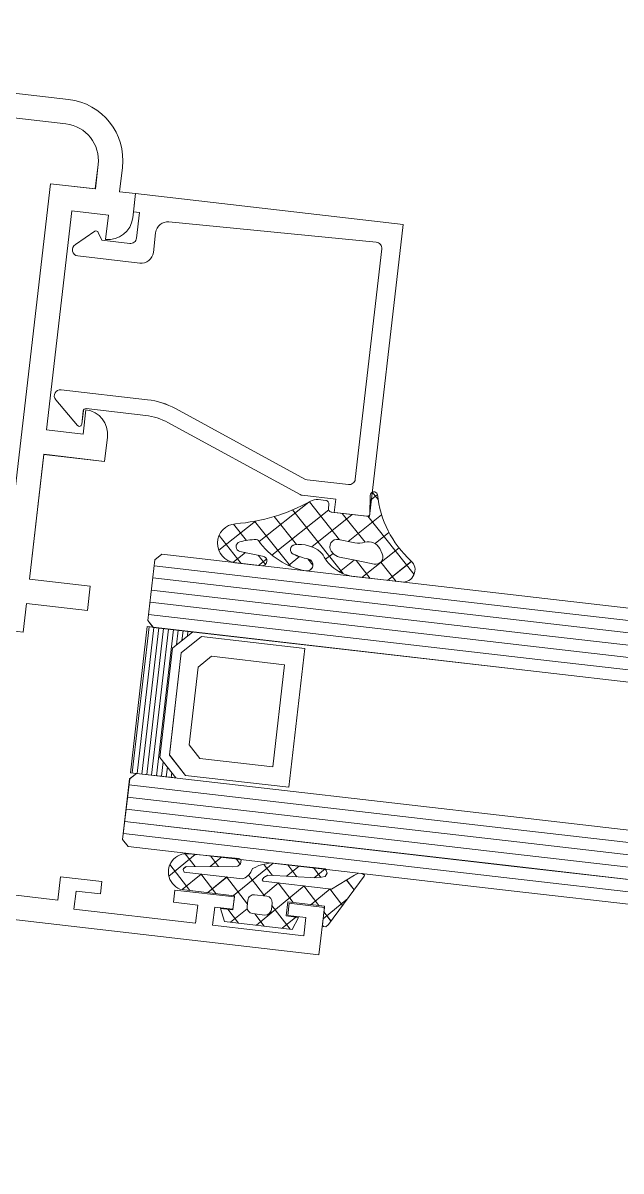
# Model space of a CAD drawing. Header units: millimetres. Extents: x 26282 to 30760, y 1404 to 4574.
# Drawn here: x 29509.89 to 29514.77, y 3469.38 to 3478.75 of the extents above; entities that cross this region are included whole.
import ezdxf

# ---------------------------------------------------------------- set-up
doc = ezdxf.new("R2010")
doc.units = ezdxf.units.MM
doc.header["$LTSCALE"] = 0.25
doc.layers.add('AB-DUV', color=4, linetype='Continuous', lineweight=50)
doc.layers.add('DOĞRAMA', color=30, linetype='Continuous', lineweight=20)

# ---------------------------------------------------------------- blocks, each defined once
blk = doc.blocks.new('CHD60E28', base_point=(0, -82.8))
at = {"color": 1, "linetype": 'Continuous'}
blk.add_line((58, -22), (60, -22), dxfattribs=at)
at = {"color": 40, "linetype": 'Continuous'}
for points in [[(0, -49.7), (0, -24.85), (0, 0), (3.9, 0), (3.9, -2.9), (2.9, -2.9), (2.9, -1.4), (1.4, -1.4), (1.4, -8.9), (2.9, -8.9), (2.9, -7.4), (3.9, -7.4), (3.9, -12.3), (2.9, -12.3), (2.9, -10.3), (1.4, -10.3), (1.4, -20.3), (2.9, -20.3), (2.9, -18.3), (3.9, -18.3), (3.9, -21.7), (2, -21.7), (2, -27), (4.305342, -27), (5, -26.28066), (5.694659, -27), (8.4, -27), (8.4, -28.4), (9.809008, -28.4, 0.176327), (9.969705, -28.341511), (10.9, -27.5609), (11.6, -27.5609, -0.43976), (11.898858, -27.887046), (11.688329, -30.293409, -0.176327), (11.616057, -30.448396), (11.276777, -30.787677, -0.577351), (10.858518, -30.675605), (10.827653, -30.560412, 0.267949), (10.650876, -30.383636), (8.7, -29.8609), (8.5, -29.8609, 0.842899), (8.4, -30.443742), (8.4, -34.5109, 0.414213), (8.65, -34.7609), (8.971194, -34.7609, 0.137838), (9.101447, -34.724288), (10.619748, -33.797512, -0.585341), (11, -34.0109), (11, -35.347384, -0.261351), (10.521011, -36.200935), (8.4, -37.495605), (8.4, -39.304394), (10.52101, -40.599064, -0.261351), (11.000001, -41.452615), (11, -42.789099, -0.585341), (10.619748, -43.002487), (9.101446, -42.075712, 0.137838), (8.971194, -42.0391), (8.65, -42.039099, 0.414213), (8.399999, -42.2891), (8.4, -46.356257, 0.842899), (8.5, -46.939099), (8.7, -46.939099), (10.650876, -46.416364, 0.267949), (10.827654, -46.239588), (10.858519, -46.124395, -0.577351), (11.276776, -46.012322), (11.616057, -46.351603, -0.176327), (11.688329, -46.50659), (11.898859, -48.912953, -0.43976), (11.6, -49.2391), (10.9, -49.239099), (9.969705, -48.458489, 0.176327), (9.809008, -48.4), (8.4, -48.4), (8.4, -49.7), (7.9, -49.7), (7.9, -53.705341), (8.61934, -54.4), (7.9, -55.094658), (7.9, -59.1, -0.414213), (7.3, -59.699999), (6.5, -59.7, -0.414213), (5.9, -59.099999), (5.9, -49.7), (0, -49.7)], [(67, -28.30168), (67, -55.55084), (67, -82.8), (63.5, -82.8), (63.5, -81.073884), (64.5, -80.7), (64.5, -81.4), (66, -81.4), (66, -77.2), (64.5, -77.2), (64.5, -77.9), (63.5, -77.526115), (63.5, -75.8), (65, -75.8), (65, -60.8), (62, -60.8), (62, -65.3), (57.5, -65.3), (57.5, -63.8), (60, -63.8), (60, -60.8), (40, -60.8), (40, -63.8), (42.5, -63.8), (42.5, -65.3), (31.308076, -65.3), (28.71, -60.8), (25.4, -60.8, -0.414213), (23.4, -58.799999), (23.4, -48.4), (21.990993, -48.4, 0.176327), (21.830296, -48.458489), (20.9, -49.239099), (20.2, -49.239099, -0.43976), (19.901142, -48.912953), (20.111671, -46.506591, -0.176327), (20.183943, -46.351603), (20.523224, -46.012323, -0.577351), (20.941481, -46.124395), (20.972347, -46.239587, 0.267949), (21.149124, -46.416364), (23.1, -46.939099), (23.3, -46.939099, 0.842899), (23.4, -46.356257), (23.4, -42.289099, 0.414213), (23.149999, -42.0391), (22.828807, -42.039099, 0.137838), (22.698554, -42.075711), (21.180253, -43.002487, -0.585341), (20.799999, -42.7891), (20.8, -41.452615, -0.261351), (21.278991, -40.599064), (23.4, -39.304394), (23.4, -37.495605), (21.278991, -36.200935, -0.261351), (20.800001, -35.347385), (20.8, -34.0109, -0.585341), (21.180252, -33.797512), (22.698554, -34.724288, 0.137838), (22.828807, -34.760901), (23.15, -34.7609, 0.414213), (23.4, -34.5109), (23.4, -30.443743, 0.842899), (23.3, -29.860899), (23.1, -29.8609), (21.149124, -30.383636, 0.267949), (20.972348, -30.560413), (20.941482, -30.675605, -0.577351), (20.523223, -30.787677), (20.183943, -30.448396, -0.176327), (20.111672, -30.293408), (19.901142, -27.887047, -0.43976), (20.199999, -27.5609), (20.9, -27.5609), (21.830296, -28.341511, 0.176327), (21.990993, -28.4), (23.4, -28.4), (23.4, -27), (25.74, -27), (25.74, -22), (27.74, -22), (27.74, -27), (38, -27), (38, -22), (40, -22, -0.414213), (42, -23.999999), (40, -24), (40, -27), (58, -27), (58, -24), (56, -24, -0.414213), (58, -21.999999), (60, -22), (60, -23.30168), (62, -23.30168, -0.414213), (67, -28.30168)], [(65, -43.55084), (65, -28.301681, 0.414213), (62, -25.301681), (60, -25.30168), (60, -29), (25.4, -29), (25.4, -58.8), (29.864701, -58.8), (32.462777, -63.3), (38, -63.3), (38, -58.8), (65, -58.8), (65, -43.55084)]]:
    blk.add_lwpolyline(points, format="xyb", close=True, dxfattribs=at)
blk.add_lwpolyline([(3.2, -29.55), (3.2, -30.1), (2, -30.1), (2, -46.4), (3.2, -46.4), (3.2, -47.7), (4.8, -47.7), (4.8, -46.4), (6.4, -46.4), (6.4, -30.1), (4.8, -30.1), (4.8, -29), (3.2, -29), (3.2, -29.55)], close=True, dxfattribs=at)
at = {"color": 4, "linetype": 'Continuous'}
for points in [[(10.113, -33.587833), (8.4, -34.587833), (8.4, -29.987833), (10.1, -30.987833), (15.9, -30.987833), (21.7, -30.987833), (23.4, -29.987833), (23.4, -34.587833), (21.687, -33.587833), (15.9, -33.587833), (10.113, -33.587833)], [(10.113, -43.212166), (8.4, -42.212166), (8.4, -46.812166), (10.1, -45.812166), (15.9, -45.812166), (21.7, -45.812166), (23.4, -46.812166), (23.4, -42.212166), (21.687, -43.212166), (15.9, -43.212166), (10.113, -43.212166)]]:
    blk.add_lwpolyline(points, close=True, dxfattribs=at)
blk = doc.blocks.new('CHD10-3111', base_point=(3855.389827, -8975.811796))
at = {"color": 40, "linetype": 'Continuous'}
blk.add_lwpolyline([(3855.389827, -8949.111796), (3879.389827, -8949.111796), (3879.389827, -8971.111796), (3877.889827, -8971.111796), (3877.889827, -8970.611796), (3875.789827, -8970.611796, 0.414276), (3875.289827, -8971.111902), (3875.289827, -8973.411796), (3875.891113, -8973.764938, -0.44986), (3875.948899, -8974.058621), (3874.687602, -8975.51474, -0.717959), (3873.789827, -8975.211796), (3873.789827, -8970.111796, -0.414242), (3874.789923, -8969.111796), (3876.40713, -8969.111796, 0.409111), (3877.406977, -8968.129248), (3877.703866, -8951.120522, 0.419335), (3877.203942, -8950.611796), (3858.289827, -8950.611796, 0.414214), (3857.789827, -8951.111796), (3857.789827, -8954.510299, 0.096347), (3857.826278, -8954.697709), (3862.331086, -8965.847499, -0.096289), (3862.789827, -8968.20752), (3862.789827, -8975.311796, -0.679855), (3861.925103, -8975.653814), (3860.044019, -8973.648631, -0.65679), (3860.189935, -8973.311796), (3861.289827, -8973.311796, 0.414214), (3861.489827, -8973.111796), (3861.489827, -8968.20752, 0.096295), (3861.125704, -8966.334383), (3856.526235, -8954.950297, -0.096289), (3856.489827, -8954.762994), (3856.489827, -8952.011796), (3855.389827, -8952.011796), (3855.389827, -8949.111796)], format="xyb", close=True, dxfattribs=at)
blk = doc.blocks.new('CHDMN-201', base_point=(29.944199, -19.992072))
at = {"color": 1, "linetype": 'Continuous'}
for p, q in [((25.670623, -15.827906), (29.959082, -20.116364)), ((24.944196, -17.917709), (26.712382, -16.149524)), ((24.944196, -17.222799), (26.363237, -18.64184)), ((24.944198, -20.039028), (27.683935, -17.299291)), ((27.817864, -19.286682), (28.843558, -18.260988)), ((24.944197, -19.344121), (26.23548, -20.635403)), ((27.730494, -21.495372), (30.203718, -19.022148)), ((31.257696, -20.089491), (31.80016, -19.547027)), ((31.416762, -19.452725), (31.950423, -19.986385)), ((27.826231, -20.104834), (29.944199, -22.222802)), ((25.189997, -21.91455), (25.940862, -21.163684)), ((25.940862, -21.163684), (26.275067, -20.829479)), ((26.23548, -20.635403), (26.260255, -20.660179)), ((26.954462, -24.392725), (29.944199, -21.402988)), ((25.079548, -21.600792), (25.475995, -21.997239)), ((25.475995, -21.997239), (29.768513, -26.289757)), ((27.79138, -22.191304), (30.58826, -24.988183)), ((25.916779, -27.551729), (30.108752, -23.359755)), ((26.075074, -23.150793), (26.624114, -22.601753)), ((25.477814, -24.120378), (25.941592, -24.584156)), ((26.882093, -28.707735), (30.556963, -25.032865)), ((25.178841, -25.942725), (28.496854, -29.260739)), ((25.232281, -26.114906), (26.046166, -25.301021)), ((26.991686, -25.63425), (29.066899, -27.709463)), ((24.944199, -28.524309), (25.530435, -27.938072)), ((25.094432, -27.979636), (25.776541, -28.661746)), ((24.944199, -29.950724), (27.004506, -32.011031)), ((24.952122, -30.637706), (25.869183, -29.720645)), ((25.810575, -31.900573), (28.517647, -29.193501)), ((26.861353, -29.746558), (28.07121, -30.956415))]:
    blk.add_line(p, q, dxfattribs=at)
for points in [[(26.390301, -23.393758, -0.11997), (25.342637, -22.236365, -0.11997), (24.944199, -20.726926), (24.944195, -16.789779, -0.730107), (26.758647, -16.209518, 0.185935), (31.810746, -19.549362, -0.858634), (31.670288, -20.125588), (30.144199, -19.992072, 0.414214), (29.944199, -20.192072), (29.944199, -23.09206, 0.414226), (30.244199, -23.392072), (30.544174, -23.392072, -0.414238), (30.844199, -23.692072), (30.844199, -24.310458, -0.167691), (30.631375, -24.927186, 0.106409), (28.114271, -30.786691, -0.907546), (24.944199, -30.478675), (24.944199, -28.292072, -1), (25.744199, -28.292072), (25.908447, -30.169443, 0.790151), (26.678457, -30.282816, 0.061795), (27.025941, -28.955975, 0.24686), (26.961879, -28.781202, -0.192553), (24.944199, -24.656358, -1), (25.941426, -24.581945, 0.061004), (26.187228, -25.817745, 0.744986), (26.953471, -25.796309, 0.211789), (26.613432, -23.622255, 0.100818), (26.390301, -23.393758)], [(26.255022, -20.600362), (26.380094, -22.029945, 0.17342), (26.661249, -22.641873, 0.008526), (26.786952, -22.766133, 0.691738), (27.799141, -22.280005), (27.680588, -20.924941, -0.129672), (27.819183, -20.120619, 0.375997), (27.441422, -18.85823), (27.046771, -18.610379, 0.619603), (26.12995, -19.17078), (26.255022, -20.600362)]]:
    blk.add_lwpolyline(points, format="xyb", close=True, dxfattribs=at)
blk = doc.blocks.new('*U60')
at = {"color": 4, "linetype": 'Continuous'}
for p, q in [((503.444386, 76), (503.444386, 75.99)), ((503.844386, 76), (503.844386, 75.6)), ((504.244386, 76), (504.244386, 75.2)), ((504.644386, 76), (504.644386, 74.8)), ((505.044386, 76), (505.044386, 64)), ((505.444386, 76), (505.444386, 64)), ((505.844386, 76), (505.844386, 64)), ((506.244386, 76), (506.244386, 64)), ((506.644386, 76), (506.644386, 64)), ((507.044386, 76), (507.044386, 64)), ((504.244386, 64.8), (504.244386, 64)), ((504.644386, 65.2), (504.644386, 64)), ((503.444386, 64.01), (503.444386, 64)), ((503.844386, 64.4), (503.844386, 64))]:
    blk.add_line(p, q, dxfattribs=at)
blk = doc.blocks.new('CHD40D02')
at = {"color": 1, "linetype": 'Continuous'}
for p, q in [((-1.012226, 0), (0.801576, 1.813802)), ((1.534377, 2.251105), (2.247288, 1.538194)), ((0.205857, 1.458304), (1.4, 0.264161)), ((-1.122662, 0.665503), (-0.457159, 0)), ((0, -1.109094), (1.4, 0.290906)), ((0, -0.457159), (1.4, -1.857159)), ((2.135987, -1.094428), (2.921622, -0.308793)), ((2.222769, -0.558608), (2.917076, -1.252915)), ((-2.117144, -5.347558), (1.4, -1.830414)), ((-2.117144, -3.226238), (-1.117144, -2.226238)), ((-2.117144, -2.582656), (-0.421916, -4.277884)), ((0, -2.578479), (1.4, -3.978479)), ((2.000247, -3.351488), (2.91136, -2.440375)), ((2.050967, -2.508126), (2.906913, -3.364072)), ((0.262508, -5.089227), (1.4, -3.951735)), ((1.930627, -4.509107), (2.59883, -5.177309)), ((-2.117144, -4.703976), (-1.237492, -5.583628)), ((0, -7.473055), (2.106571, -5.366485)), ((0.262508, -4.962308), (1.066416, -5.766216)), ((2.106571, -5.366485), (2.901098, -4.571957)), ((2.59883, -5.177309), (2.73038, -5.30886)), ((-2.117144, -7.468879), (-0.899257, -6.250992)), ((-0.543237, -6.277883), (1.4, -8.22112)), ((1.066416, -5.766216), (1.7501, -6.4499)), ((-2.117144, -6.825296), (-1.117144, -7.825296)), ((2.53001, -7.22981), (2.953639, -7.653438)), ((0, -9.594375), (1.4, -8.194375)), ((0, -8.942441), (1.4, -10.34244)), ((2.065011, -9.650685), (2.925923, -8.789773)), ((2.137826, -8.958946), (2.903131, -9.724251)), ((0.005596, -11.710099), (1.4, -10.315696)), ((0.000001, -11.063761), (1.86654, -12.930301)), ((0.929001, -12.908016), (2.87289, -10.964126)), ((1.935795, -10.878236), (2.844412, -11.786853))]:
    blk.add_line(p, q, dxfattribs=at)
at = {"color": 7, "linetype": 'Continuous'}
blk.add_line((2.921685, -0.29561), (2.817805, -0.199647), dxfattribs=at)
at = {"color": 1, "linetype": 'Continuous'}
for points in [[(2.921685, -0.29561), (2.9, -4.8), (2.8, -5.1), (2.7, -5.4), (2.6, -5.7), (2.4, -6), (2.3, -6.2), (2, -6.3), (1.8, -6.4), (1.6, -6.6), (1.5, -6.7), (1.4, -6.9), (1.4, -11.5), (1.4, -11.7), (1.6, -11.8), (1.65982, -11.8), (1.85982, -11.6), (2.25982, -7.8), (2.35982, -7.4), (2.55982, -7.2), (2.85982, -7.2), (2.95982, -7.4), (2.85982, -11.5, -1.047986), (0.000001, -11.499982), (0, -7.412301), (-1.117144, -7.412301), (-1.117144, -8.412301), (-2.117144, -7.977518), (-2.117144, -2.406848), (-1.117144, -2.015544), (-1.117144, -3.015544), (0, -3.015544), (0, 0), (-1.5, 0), (-1.6, 0.1), (-1.6, 0.3), (-1.4, 0.5), (2.700478, 2.946982), (2.800478, 2.946982), (2.900478, 2.746982), (2.900478, 2.446982), (2.700478, 2.146982), (1.4, 0.4), (1.4, -5.2), (1.5, -5.3), (1.7, -5.2), (1.907825, -4.888262), (2.146067, -0.926812), (2.230152, -0.523166), (2.318197, -0.219443), (2.614003, -0.107644), (2.817805, -0.199647), (2.921685, -0.29561)], [(0.116062, -6.131436, 0.198912), (0.262508, -5.777883), (0.262508, -4.777884, 0.414213), (-0.237492, -4.277884), (-0.737492, -4.277884, 0.414213), (-1.237492, -4.777883), (-1.237492, -5.777884, 0.414213), (-0.737492, -6.277883), (-0.237491, -6.277883, 0.198912), (0.116062, -6.131436)]]:
    blk.add_lwpolyline(points, format="xyb", close=True, dxfattribs=at)
blk = doc.blocks.new('A$C3DEF5641')
at = {"layer": 'DOĞRAMA', "color": 163, "linetype": 'Continuous'}
for p, q in [((353.283, 82.924), (153.633, 82.924)), ((384.783, 82.924), (353.283, 82.924)), ((384.783, 82.924), (385.283, 82.424)), ((353.283, 81.924), (153.633, 81.924)), ((385.283, 81.924), (353.283, 81.924)), ((385.283, 82.424), (385.283, 77.424)), ((353.283, 80.924), (153.633, 80.924)), ((385.283, 80.924), (353.283, 80.924)), ((353.283, 79.924), (153.633, 79.924)), ((385.283, 79.924), (353.283, 79.924)), ((353.283, 78.924), (153.633, 78.924)), ((385.283, 78.924), (353.283, 78.924)), ((353.283, 77.924), (153.633, 77.924)), ((385.283, 77.924), (353.283, 77.924)), ((353.283, 76.924), (153.633, 76.924)), ((384.783, 76.924), (353.283, 76.924)), ((385.283, 77.424), (384.783, 76.924)), ((372.283, 65.224), (372.283, 76.624)), ((372.283, 76.624), (380.783, 76.624)), ((380.783, 76.624), (382.283, 75.124)), ((373.783, 66.724), (373.783, 75.124)), ((373.783, 75.124), (379.783, 75.124)), ((379.783, 75.124), (380.783, 74.124)), ((382.283, 75.124), (382.283, 66.724)), ((380.783, 74.124), (380.783, 67.724)), ((380.783, 67.724), (379.783, 66.724)), ((379.783, 66.724), (373.783, 66.724)), ((382.283, 66.724), (380.783, 65.224)), ((353.283, 64.924), (153.633, 64.924)), ((384.783, 64.924), (353.283, 64.924)), ((380.783, 65.224), (372.283, 65.224)), ((384.783, 64.924), (385.283, 64.424)), ((353.283, 63.924), (153.633, 63.924)), ((385.283, 63.924), (353.283, 63.924)), ((385.283, 64.424), (385.283, 59.424)), ((353.283, 62.924), (153.633, 62.924)), ((385.283, 62.924), (353.283, 62.924)), ((353.283, 61.924), (153.633, 61.924)), ((385.283, 61.924), (353.283, 61.924)), ((353.283, 60.924), (153.633, 60.924)), ((385.283, 60.924), (353.283, 60.924)), ((353.283, 59.924), (153.633, 59.924)), ((385.283, 59.924), (353.283, 59.924)), ((385.283, 59.424), (384.783, 58.924)), ((353.283, 58.924), (153.633, 58.924)), ((384.783, 58.924), (353.283, 58.924))]:
    blk.add_line(p, q, dxfattribs=at)
blk.add_lwpolyline([(385.283, 76.924), (381.533, 76.924), (383.033, 75.424), (383.033, 66.424), (381.533, 64.924), (385.283, 64.924), (385.283, 76.924)], close=True, dxfattribs=at)
at = {"layer": 'DOĞRAMA', "color": 163, "rotation": 90}
for name, p in [('CHD60E28', (451.083, 51.924)), ('CHD10-3111', (394.983, 87.924)), ('CHDMN-201', (368.283, 87.924))]:
    blk.add_blockref(name, p, dxfattribs=at)
at = {"layer": 'DOĞRAMA', "color": 163}
blk.add_blockref('*U60', (-121.911, 0.924), dxfattribs=at)
at = {"layer": 'DOĞRAMA', "color": 163, "xscale": 1.034312, "rotation": 90}
blk.add_blockref('CHD40D02', (368.283, 55.924), dxfattribs=at)
blk = doc.blocks.new('A$C187D15ED')
at = {"layer": 'DOĞRAMA', "color": 163, "xscale": -0.1, "yscale": 0.1, "zscale": 0.1, "rotation": 353.4193271623163}
blk.add_blockref('A$C3DEF5641', (9977.8733, 3256.7396, -134.2241), dxfattribs=at)
blk.add_blockref('A$C3DEF5641', (9977.8733, 3256.7396, -134.2241), dxfattribs=at)

msp = doc.modelspace()

# ---------------------------------------------------------------- block references
at = {"layer": 'AB-DUV', "ltscale": 100}
msp.add_blockref('A$C187D15ED', (19570.4239, 205.0275, 5.1264), dxfattribs=at)

# ---------------------------------------------------------------- next in the draw order: linework, layer by layer
at = {"layer": 'DOĞRAMA', "color": 1, "linetype": 'Continuous'}
for p, q in [((29510.7858, 3477.1599, -129.0977), (29510.8087, 3477.3586, -129.0977)), ((29510.7858, 3477.1599, -129.0977), (29510.8087, 3477.3586, -129.0977)), ((29512.7246, 3474.8538, -129.0977), (29512.7847, 3474.9015, -129.0977)), ((29512.7246, 3474.8538, -129.0977), (29512.7847, 3474.9015, -129.0977)), ((29512.7896, 3474.8624, -129.0977), (29512.7427, 3474.9215, -129.0977)), ((29512.7896, 3474.8624, -129.0977), (29512.7427, 3474.9215, -129.0977)), ((29511.8183, 3474.5179, -129.0977), (29512.2254, 3474.8409, -129.0977)), ((29511.8183, 3474.5179, -129.0977), (29512.2254, 3474.8409, -129.0977)), ((29512.476, 3474.5336, -129.0977), (29512.2302, 3474.8435, -129.0977)), ((29512.476, 3474.5336, -129.0977), (29512.2302, 3474.8435, -129.0977)), ((29511.922, 3474.4088, -129.0977), (29512.3865, 3474.7772, -129.0977)), ((29511.922, 3474.4088, -129.0977), (29512.3865, 3474.7772, -129.0977)), ((29512.1248, 3474.4936, -129.0977), (29511.9425, 3474.7235, -129.0977)), ((29512.1248, 3474.4936, -129.0977), (29511.9425, 3474.7235, -129.0977)), ((29512.4688, 3474.3013, -129.0977), (29512.0915, 3474.777, -129.0977)), ((29512.4688, 3474.3013, -129.0977), (29512.0915, 3474.777, -129.0977)), ((29512.2477, 3474.4757, -129.0977), (29512.579, 3474.7384, -129.0977)), ((29512.2477, 3474.4757, -129.0977), (29512.579, 3474.7384, -129.0977)), ((29512.6837, 3474.5131, -129.0977), (29512.4976, 3474.7478, -129.0977)), ((29512.6837, 3474.5131, -129.0977), (29512.4976, 3474.7478, -129.0977)), ((29512.5445, 3474.5196, -129.0977), (29512.8185, 3474.7369, -129.0977)), ((29512.5445, 3474.5196, -129.0977), (29512.8185, 3474.7369, -129.0977)), ((29513.0839, 3474.25, -129.0977), (29512.707, 3474.7251, -129.0977)), ((29513.0839, 3474.25, -129.0977), (29512.707, 3474.7251, -129.0977)), ((29511.4888, 3474.4481, -129.0977), (29511.7887, 3474.686, -129.0977)), ((29511.4888, 3474.4481, -129.0977), (29511.7887, 3474.686, -129.0977)), ((29511.7148, 3474.5278, -129.0977), (29511.6085, 3474.6618, -129.0977)), ((29511.7148, 3474.5278, -129.0977), (29511.6085, 3474.6618, -129.0977)), ((29512.0734, 3474.317, -129.0977), (29511.7818, 3474.6847, -129.0977)), ((29512.0734, 3474.317, -129.0977), (29511.7818, 3474.6847, -129.0977)), ((29511.6726, 3474.3397, -129.0977), (29511.4915, 3474.568, -129.0977)), ((29511.6726, 3474.3397, -129.0977), (29511.4915, 3474.568, -129.0977)), ((29512.7649, 3474.5029, -129.0977), (29512.8785, 3474.5931, -129.0977)), ((29512.7649, 3474.5029, -129.0977), (29512.8785, 3474.5931, -129.0977)), ((29511.6044, 3474.3483, -129.0977), (29511.706, 3474.4289, -129.0977)), ((29511.6044, 3474.3483, -129.0977), (29511.706, 3474.4289, -129.0977)), ((29512.361, 3474.3741, -129.0977), (29512.4219, 3474.4223, -129.0977)), ((29512.361, 3474.3741, -129.0977), (29512.4219, 3474.4223, -129.0977)), ((29512.6572, 3474.2261, -129.0977), (29512.9608, 3474.4668, -129.0977)), ((29512.6572, 3474.2261, -129.0977), (29512.9608, 3474.4668, -129.0977)), ((29511.8701, 3474.332, -129.0977), (29511.8102, 3474.4076, -129.0977)), ((29511.8701, 3474.332, -129.0977), (29511.8102, 3474.4076, -129.0977)), ((29511.8143, 3474.3233, -129.0977), (29511.8792, 3474.3748, -129.0977)), ((29511.8143, 3474.3233, -129.0977), (29511.8792, 3474.3748, -129.0977)), ((29512.0569, 3474.3243, -129.0977), (29512.1471, 3474.3959, -129.0977)), ((29512.0569, 3474.3243, -129.0977), (29512.1471, 3474.3959, -129.0977)), ((29512.2579, 3474.3259, -129.0977), (29512.2171, 3474.3772, -129.0977)), ((29512.2579, 3474.3259, -129.0977), (29512.2171, 3474.3772, -129.0977)), ((29512.4737, 3474.272, -129.0977), (29512.5569, 3474.338, -129.0977)), ((29512.4737, 3474.272, -129.0977), (29512.5569, 3474.338, -129.0977)), ((29512.5569, 3474.338, -129.0977), (29512.5939, 3474.3673, -129.0977)), ((29512.5569, 3474.338, -129.0977), (29512.5939, 3474.3673, -129.0977)), ((29512.6128, 3474.3612, -129.0977), (29512.6106, 3474.3639, -129.0977)), ((29512.6128, 3474.3612, -129.0977), (29512.6106, 3474.3639, -129.0977)), ((29512.7262, 3474.2181, -129.0977), (29512.6128, 3474.3612, -129.0977)), ((29512.7262, 3474.2181, -129.0977), (29512.6128, 3474.3612, -129.0977)), ((29512.937, 3474.1938, -129.0977), (29512.8123, 3474.351, -129.0977)), ((29512.937, 3474.1938, -129.0977), (29512.8123, 3474.351, -129.0977)), ((29512.8679, 3474.2018, -129.0977), (29513.0639, 3474.3572, -129.0977)), ((29512.8679, 3474.2018, -129.0977), (29513.0639, 3474.3572, -129.0977)), ((29512.5036, 3474.2574, -129.0977), (29512.4688, 3474.3013, -129.0977)), ((29512.5036, 3474.2574, -129.0977), (29512.4688, 3474.3013, -129.0977)), ((29511.0812, 3471.7867, -129.0977), (29511.2973, 3471.9642, -129.0977)), ((29511.0812, 3471.7867, -129.0977), (29511.2973, 3471.9642, -129.0977)), ((29511.2947, 3471.8669, -129.0977), (29511.2152, 3471.9707, -129.0977)), ((29511.2947, 3471.8669, -129.0977), (29511.2152, 3471.9707, -129.0977)), ((29511.6524, 3471.9323, -129.0977), (29511.2439, 3471.969, -129.0977)), ((29511.6524, 3471.9323, -129.0977), (29511.2439, 3471.969, -129.0977)), ((29511.4182, 3471.8661, -129.0977), (29511.5139, 3471.9447, -129.0977)), ((29511.4182, 3471.8661, -129.0977), (29511.5139, 3471.9447, -129.0977)), ((29511.4878, 3471.8657, -129.0977), (29511.4208, 3471.9531, -129.0977)), ((29511.4878, 3471.8657, -129.0977), (29511.4208, 3471.9531, -129.0977)), ((29511.6642, 3471.8861, -129.0977), (29511.6272, 3471.9345, -129.0977)), ((29511.6642, 3471.8861, -129.0977), (29511.6272, 3471.9345, -129.0977)), ((29511.6711, 3471.9197, -129.0977), (29511.6524, 3471.9323, -129.0977)), ((29511.6711, 3471.9197, -129.0977), (29511.6524, 3471.9323, -129.0977)), ((29511.6675, 3471.8889, -129.0977), (29511.6711, 3471.9197, -129.0977)), ((29511.6675, 3471.8889, -129.0977), (29511.6711, 3471.9197, -129.0977)), ((29511.8443, 3471.8213, -129.0977), (29511.9327, 3471.8938, -129.0977)), ((29511.8443, 3471.8213, -129.0977), (29511.9327, 3471.8938, -129.0977)), ((29511.91, 3471.8963, -129.0977), (29511.879, 3471.8895, -129.0977)), ((29511.91, 3471.8963, -129.0977), (29511.879, 3471.8895, -129.0977)), ((29512.3577, 3471.8469, -129.0977), (29511.91, 3471.8963, -129.0977)), ((29512.3577, 3471.8469, -129.0977), (29511.91, 3471.8963, -129.0977)), ((29511.2534, 3471.6701, -129.0977), (29511.0901, 3471.8833, -129.0977)), ((29511.2534, 3471.6701, -129.0977), (29511.0901, 3471.8833, -129.0977)), ((29511.1892, 3471.6781, -129.0977), (29511.3443, 3471.8054, -129.0977)), ((29511.1892, 3471.6781, -129.0977), (29511.3443, 3471.8054, -129.0977)), ((29511.1992, 3471.843, -129.0977), (29511.1999, 3471.8491, -129.0977)), ((29511.1992, 3471.843, -129.0977), (29511.1999, 3471.8491, -129.0977)), ((29511.2068, 3471.8213, -129.0977), (29511.1992, 3471.843, -129.0977)), ((29511.2068, 3471.8213, -129.0977), (29511.1992, 3471.843, -129.0977)), ((29511.1999, 3471.8491, -129.0977), (29511.2221, 3471.8674, -129.0977)), ((29511.1999, 3471.8491, -129.0977), (29511.2221, 3471.8674, -129.0977)), ((29511.2266, 3471.819, -129.0977), (29511.2068, 3471.8213, -129.0977)), ((29511.2266, 3471.819, -129.0977), (29511.2068, 3471.8213, -129.0977)), ((29511.2221, 3471.8674, -129.0977), (29511.6044, 3471.8649, -129.0977)), ((29511.2221, 3471.8674, -129.0977), (29511.6044, 3471.8649, -129.0977)), ((29511.6836, 3471.7663, -129.0977), (29511.2266, 3471.819, -129.0977)), ((29511.6836, 3471.7663, -129.0977), (29511.2266, 3471.819, -129.0977)), ((29511.4641, 3471.6458, -129.0977), (29511.3416, 3471.8057, -129.0977)), ((29511.4641, 3471.6458, -129.0977), (29511.3416, 3471.8057, -129.0977)), ((29511.6044, 3471.8649, -129.0977), (29511.6453, 3471.8706, -129.0977)), ((29511.6044, 3471.8649, -129.0977), (29511.6453, 3471.8706, -129.0977)), ((29511.6101, 3471.629, -129.0977), (29511.8443, 3471.8213, -129.0977)), ((29511.6101, 3471.629, -129.0977), (29511.8443, 3471.8213, -129.0977)), ((29511.6453, 3471.8706, -129.0977), (29511.6675, 3471.8889, -129.0977)), ((29511.6453, 3471.8706, -129.0977), (29511.6675, 3471.8889, -129.0977)), ((29511.738, 3471.8016, -129.0977), (29511.7158, 3471.7834, -129.0977)), ((29511.738, 3471.8016, -129.0977), (29511.7158, 3471.7834, -129.0977)), ((29511.7923, 3471.719, -129.0977), (29511.7325, 3471.7971, -129.0977)), ((29511.7923, 3471.719, -129.0977), (29511.7325, 3471.7971, -129.0977)), ((29511.7503, 3471.821, -129.0977), (29511.738, 3471.8016, -129.0977)), ((29511.7503, 3471.821, -129.0977), (29511.738, 3471.8016, -129.0977)), ((29511.7638, 3471.8507, -129.0977), (29511.7503, 3471.821, -129.0977)), ((29511.7638, 3471.8507, -129.0977), (29511.7503, 3471.821, -129.0977)), ((29511.7848, 3471.8587, -129.0977), (29511.7638, 3471.8507, -129.0977)), ((29511.7848, 3471.8587, -129.0977), (29511.7638, 3471.8507, -129.0977)), ((29511.817, 3471.8758, -129.0977), (29511.7848, 3471.8587, -129.0977)), ((29511.817, 3471.8758, -129.0977), (29511.7848, 3471.8587, -129.0977)), ((29511.848, 3471.8826, -129.0977), (29511.817, 3471.8758, -129.0977)), ((29511.848, 3471.8826, -129.0977), (29511.817, 3471.8758, -129.0977)), ((29511.879, 3471.8895, -129.0977), (29511.848, 3471.8826, -129.0977)), ((29511.879, 3471.8895, -129.0977), (29511.848, 3471.8826, -129.0977)), ((29511.8689, 3471.8697, -129.0977), (29511.8574, 3471.8847, -129.0977)), ((29511.8689, 3471.8697, -129.0977), (29511.8574, 3471.8847, -129.0977)), ((29511.9274, 3471.7934, -129.0977), (29511.8689, 3471.8697, -129.0977)), ((29511.9274, 3471.7934, -129.0977), (29511.8689, 3471.8697, -129.0977)), ((29512.0432, 3471.7873, -129.0977), (29512.1445, 3471.8704, -129.0977)), ((29512.0432, 3471.7873, -129.0977), (29512.1445, 3471.8704, -129.0977)), ((29512.1276, 3471.7828, -129.0977), (29512.0527, 3471.8806, -129.0977)), ((29512.1276, 3471.7828, -129.0977), (29512.0527, 3471.8806, -129.0977)), ((29512.3233, 3471.7781, -129.0977), (29512.2626, 3471.8574, -129.0977)), ((29512.3233, 3471.7781, -129.0977), (29512.2626, 3471.8574, -129.0977)), ((29512.269, 3471.7753, -129.0977), (29512.3564, 3471.8471, -129.0977)), ((29512.269, 3471.7753, -129.0977), (29512.3564, 3471.8471, -129.0977)), ((29512.366, 3471.8351, -129.0977), (29512.3577, 3471.8469, -129.0977)), ((29512.366, 3471.8351, -129.0977), (29512.3577, 3471.8469, -129.0977)), ((29512.3581, 3471.784, -129.0977), (29512.3727, 3471.8132, -129.0977)), ((29512.3581, 3471.784, -129.0977), (29512.3727, 3471.8132, -129.0977)), ((29512.3727, 3471.8132, -129.0977), (29512.366, 3471.8351, -129.0977)), ((29512.3727, 3471.8132, -129.0977), (29512.366, 3471.8351, -129.0977)), ((29512.6299, 3471.8133, -129.0977), (29512.5977, 3471.7962, -129.0977)), ((29512.6299, 3471.8133, -129.0977), (29512.5977, 3471.7962, -129.0977)), ((29512.6597, 3471.8099, -129.0977), (29512.6299, 3471.8133, -129.0977)), ((29512.6597, 3471.8099, -129.0977), (29512.6299, 3471.8133, -129.0977)), ((29512.6784, 3471.7973, -129.0977), (29512.6597, 3471.8099, -129.0977)), ((29512.6784, 3471.7973, -129.0977), (29512.6597, 3471.8099, -129.0977)), ((29512.6772, 3471.787, -129.0977), (29512.6784, 3471.7973, -129.0977)), ((29512.6772, 3471.787, -129.0977), (29512.6784, 3471.7973, -129.0977)), ((29511.3993, 3471.6533, -129.0977), (29511.555, 3471.7811, -129.0977)), ((29511.3993, 3471.6533, -129.0977), (29511.555, 3471.7811, -129.0977)), ((29511.7224, 3471.5595, -129.0977), (29511.5523, 3471.7814, -129.0977)), ((29511.7224, 3471.5595, -129.0977), (29511.5523, 3471.7814, -129.0977)), ((29511.7046, 3471.7742, -129.0977), (29511.6836, 3471.7663, -129.0977)), ((29511.7046, 3471.7742, -129.0977), (29511.6836, 3471.7663, -129.0977)), ((29511.7158, 3471.7834, -129.0977), (29511.7046, 3471.7742, -129.0977)), ((29511.7158, 3471.7834, -129.0977), (29511.7046, 3471.7742, -129.0977)), ((29511.8626, 3471.6272, -129.0977), (29511.7923, 3471.719, -129.0977)), ((29511.8626, 3471.6272, -129.0977), (29511.7923, 3471.719, -129.0977)), ((29511.7961, 3471.3871, -129.0977), (29512.1872, 3471.7082, -129.0977)), ((29511.7961, 3471.3871, -129.0977), (29512.1872, 3471.7082, -129.0977)), ((29511.8437, 3471.7582, -129.0977), (29511.856, 3471.7776, -129.0977)), ((29511.8437, 3471.7582, -129.0977), (29511.856, 3471.7776, -129.0977)), ((29511.8525, 3471.7468, -129.0977), (29511.8437, 3471.7582, -129.0977)), ((29511.8525, 3471.7468, -129.0977), (29511.8437, 3471.7582, -129.0977)), ((29511.85, 3471.6286, -129.0977), (29511.9765, 3471.7325, -129.0977)), ((29511.85, 3471.6286, -129.0977), (29511.9765, 3471.7325, -129.0977)), ((29512.4088, 3471.6826, -129.0977), (29511.8525, 3471.7468, -129.0977)), ((29512.4088, 3471.6826, -129.0977), (29511.8525, 3471.7468, -129.0977)), ((29511.856, 3471.7776, -129.0977), (29511.8895, 3471.7954, -129.0977)), ((29511.856, 3471.7776, -129.0977), (29511.8895, 3471.7954, -129.0977)), ((29511.8895, 3471.7954, -129.0977), (29512.2858, 3471.7745, -129.0977)), ((29511.8895, 3471.7954, -129.0977), (29512.2858, 3471.7745, -129.0977)), ((29512.0963, 3471.5729, -129.0977), (29511.9738, 3471.7328, -129.0977)), ((29512.0963, 3471.5729, -129.0977), (29511.9738, 3471.7328, -129.0977)), ((29512.307, 3471.5486, -129.0977), (29512.1846, 3471.7085, -129.0977)), ((29512.307, 3471.5486, -129.0977), (29512.1846, 3471.7085, -129.0977)), ((29512.2858, 3471.7745, -129.0977), (29512.3269, 3471.7785, -129.0977)), ((29512.2858, 3471.7745, -129.0977), (29512.3269, 3471.7785, -129.0977)), ((29512.3269, 3471.7785, -129.0977), (29512.3581, 3471.784, -129.0977)), ((29512.3269, 3471.7785, -129.0977), (29512.3581, 3471.784, -129.0977)), ((29512.3855, 3471.3937, -129.0977), (29512.6772, 3471.787, -129.0977)), ((29512.3855, 3471.3937, -129.0977), (29512.6772, 3471.787, -129.0977)), ((29512.5977, 3471.7962, -129.0977), (29512.4088, 3471.6826, -129.0977)), ((29512.5977, 3471.7962, -129.0977), (29512.4088, 3471.6826, -129.0977)), ((29512.5943, 3471.6752, -129.0977), (29512.5319, 3471.7566, -129.0977)), ((29512.5943, 3471.6752, -129.0977), (29512.5319, 3471.7566, -129.0977)), ((29511.21, 3471.6751, -129.0977), (29511.6161, 3471.6283, -129.0977)), ((29511.21, 3471.6751, -129.0977), (29511.6161, 3471.6283, -129.0977)), ((29511.6161, 3471.6283, -129.0977), (29511.6029, 3471.5135, -129.0977)), ((29511.6161, 3471.6283, -129.0977), (29511.6029, 3471.5135, -129.0977)), ((29511.7816, 3471.6365, -129.0977), (29511.8809, 3471.6251, -129.0977)), ((29511.7816, 3471.6365, -129.0977), (29511.8809, 3471.6251, -129.0977)), ((29512.2423, 3471.556, -129.0977), (29512.3979, 3471.6838, -129.0977)), ((29512.2423, 3471.556, -129.0977), (29512.3979, 3471.6838, -129.0977)), ((29512.4998, 3471.5478, -129.0977), (29512.3953, 3471.6842, -129.0977)), ((29512.4998, 3471.5478, -129.0977), (29512.3953, 3471.6842, -129.0977)), ((29511.6029, 3471.5135, -129.0977), (29511.5035, 3471.5249, -129.0977)), ((29511.5035, 3471.5249, -129.0977), (29511.5349, 3471.4172, -129.0977)), ((29511.6029, 3471.5135, -129.0977), (29511.5035, 3471.5249, -129.0977)), ((29511.5035, 3471.5249, -129.0977), (29511.5349, 3471.4172, -129.0977)), ((29511.6493, 3471.404, -129.0977), (29511.5618, 3471.5182, -129.0977)), ((29511.6493, 3471.404, -129.0977), (29511.5618, 3471.5182, -129.0977)), ((29511.5854, 3471.4114, -129.0977), (29511.7208, 3471.5226, -129.0977)), ((29511.5854, 3471.4114, -129.0977), (29511.7208, 3471.5226, -129.0977)), ((29511.7201, 3471.5395, -129.0977), (29511.726, 3471.5909, -129.0977)), ((29511.7201, 3471.5395, -129.0977), (29511.726, 3471.5909, -129.0977)), ((29511.9247, 3471.568, -129.0977), (29511.9187, 3471.5166, -129.0977)), ((29511.9247, 3471.568, -129.0977), (29511.9187, 3471.5166, -129.0977)), ((29512.0708, 3471.3554, -129.0977), (29511.9225, 3471.549, -129.0977)), ((29512.0708, 3471.3554, -129.0977), (29511.9225, 3471.549, -129.0977)), ((29512.0396, 3471.4631, -129.0977), (29512.0529, 3471.5779, -129.0977)), ((29512.0396, 3471.4631, -129.0977), (29512.0529, 3471.5779, -129.0977)), ((29512.0529, 3471.5779, -129.0977), (29512.3524, 3471.5433, -129.0977)), ((29512.0529, 3471.5779, -129.0977), (29512.3524, 3471.5433, -129.0977)), ((29512.3524, 3471.5433, -129.0977), (29512.3347, 3471.3892, -129.0977)), ((29512.3524, 3471.5433, -129.0977), (29512.3347, 3471.3892, -129.0977)), ((29512.3405, 3471.4393, -129.0977), (29512.5421, 3471.6049, -129.0977)), ((29512.3405, 3471.4393, -129.0977), (29512.5421, 3471.6049, -129.0977)), ((29511.8631, 3471.4709, -129.0977), (29511.7638, 3471.4824, -129.0977)), ((29511.8631, 3471.4709, -129.0977), (29511.7638, 3471.4824, -129.0977)), ((29511.8601, 3471.3797, -129.0977), (29511.7831, 3471.4802, -129.0977)), ((29511.8601, 3471.3797, -129.0977), (29511.7831, 3471.4802, -129.0977)), ((29512.0069, 3471.3628, -129.0977), (29512.118, 3471.4541, -129.0977)), ((29512.0069, 3471.3628, -129.0977), (29512.118, 3471.4541, -129.0977)), ((29512.139, 3471.4516, -129.0977), (29512.0396, 3471.4631, -129.0977)), ((29512.139, 3471.4516, -129.0977), (29512.0396, 3471.4631, -129.0977)), ((29512.0883, 3471.3534, -129.0977), (29512.139, 3471.4516, -129.0977)), ((29512.0883, 3471.3534, -129.0977), (29512.139, 3471.4516, -129.0977)), ((29512.4053, 3471.4203, -129.0977), (29512.347, 3471.4964, -129.0977)), ((29512.4053, 3471.4203, -129.0977), (29512.347, 3471.4964, -129.0977)), ((29511.5349, 3471.4172, -129.0977), (29512.0883, 3471.3534, -129.0977)), ((29511.5349, 3471.4172, -129.0977), (29512.0883, 3471.3534, -129.0977)), ((29512.3347, 3471.3892, -129.0977), (29512.3434, 3471.3778, -129.0977)), ((29512.3347, 3471.3892, -129.0977), (29512.3434, 3471.3778, -129.0977)), ((29512.3434, 3471.3778, -129.0977), (29512.3633, 3471.3755, -129.0977)), ((29512.3434, 3471.3778, -129.0977), (29512.3633, 3471.3755, -129.0977)), ((29512.3633, 3471.3755, -129.0977), (29512.3855, 3471.3937, -129.0977)), ((29512.3633, 3471.3755, -129.0977), (29512.3855, 3471.3937, -129.0977))]:
    msp.add_line(p, q, dxfattribs=at)
at = {"layer": 'DOĞRAMA', "color": 163, "linetype": 'Continuous'}
for p, q in [((29510.9673, 3474.3707, -129.0977), (29510.91, 3473.874, -129.0977)), ((29510.9673, 3474.3707, -129.0977), (29510.91, 3473.874, -129.0977)), ((29511.0227, 3474.4146, -129.0977), (29510.9673, 3474.3707, -129.0977)), ((29511.0227, 3474.4146, -129.0977), (29510.9673, 3474.3707, -129.0977)), ((29511.0227, 3474.4146, -129.0977), (29514.152, 3474.0536, -129.0977)), ((29511.0227, 3474.4146, -129.0977), (29514.152, 3474.0536, -129.0977)), ((29510.9616, 3474.321, -129.0977), (29514.1405, 3473.9543, -129.0977)), ((29510.9616, 3474.321, -129.0977), (29514.1405, 3473.9543, -129.0977)), ((29510.9502, 3474.2217, -129.0977), (29514.1291, 3473.855, -129.0977)), ((29510.9502, 3474.2217, -129.0977), (29514.1291, 3473.855, -129.0977)), ((29510.9387, 3474.1223, -129.0977), (29514.1176, 3473.7556, -129.0977)), ((29510.9387, 3474.1223, -129.0977), (29514.1176, 3473.7556, -129.0977)), ((29514.152, 3474.0536, -129.0977), (29533.9855, 3471.7656, -129.0977)), ((29514.152, 3474.0536, -129.0977), (29533.9855, 3471.7656, -129.0977)), ((29510.9272, 3474.023, -129.0977), (29514.1062, 3473.6563, -129.0977)), ((29510.9272, 3474.023, -129.0977), (29514.1062, 3473.6563, -129.0977)), ((29514.1405, 3473.9543, -129.0977), (29533.974, 3471.6663, -129.0977)), ((29514.1405, 3473.9543, -129.0977), (29533.974, 3471.6663, -129.0977)), ((29510.91, 3473.874, -129.0977), (29510.954, 3473.8186, -129.0977)), ((29510.91, 3473.874, -129.0977), (29510.954, 3473.8186, -129.0977)), ((29510.9158, 3473.9237, -129.0977), (29514.0947, 3473.5569, -129.0977)), ((29510.9158, 3473.9237, -129.0977), (29514.0947, 3473.5569, -129.0977)), ((29510.954, 3473.8186, -129.0977), (29514.0832, 3473.4576, -129.0977)), ((29510.954, 3473.8186, -129.0977), (29514.0832, 3473.4576, -129.0977)), ((29514.1291, 3473.855, -129.0977), (29533.9625, 3471.5669, -129.0977)), ((29514.1291, 3473.855, -129.0977), (29533.9625, 3471.5669, -129.0977)), ((29511.3479, 3473.7429, -129.0977), (29511.1817, 3473.6111, -129.0977)), ((29511.3479, 3473.7429, -129.0977), (29511.1817, 3473.6111, -129.0977)), ((29512.1923, 3473.6455, -129.0977), (29511.3479, 3473.7429, -129.0977)), ((29512.1923, 3473.6455, -129.0977), (29511.3479, 3473.7429, -129.0977)), ((29514.1176, 3473.7556, -129.0977), (29533.9511, 3471.4676, -129.0977)), ((29514.1176, 3473.7556, -129.0977), (29533.9511, 3471.4676, -129.0977)), ((29511.1817, 3473.6111, -129.0977), (29511.0854, 3472.7767, -129.0977)), ((29511.1817, 3473.6111, -129.0977), (29511.0854, 3472.7767, -129.0977)), ((29511.4301, 3473.5825, -129.0977), (29511.3193, 3473.4946, -129.0977)), ((29511.4301, 3473.5825, -129.0977), (29511.3193, 3473.4946, -129.0977)), ((29512.0261, 3473.5137, -129.0977), (29511.4301, 3473.5825, -129.0977)), ((29512.0261, 3473.5137, -129.0977), (29511.4301, 3473.5825, -129.0977)), ((29512.0617, 3472.513, -129.0977), (29512.1923, 3473.6455, -129.0977)), ((29512.0617, 3472.513, -129.0977), (29512.1923, 3473.6455, -129.0977)), ((29514.1062, 3473.6563, -129.0977), (29533.9396, 3471.3682, -129.0977)), ((29514.1062, 3473.6563, -129.0977), (29533.9396, 3471.3682, -129.0977)), ((29511.3193, 3473.4946, -129.0977), (29511.2459, 3472.8588, -129.0977)), ((29511.3193, 3473.4946, -129.0977), (29511.2459, 3472.8588, -129.0977)), ((29511.9298, 3472.6792, -129.0977), (29512.0261, 3473.5137, -129.0977)), ((29511.9298, 3472.6792, -129.0977), (29512.0261, 3473.5137, -129.0977)), ((29514.0947, 3473.5569, -129.0977), (29533.9281, 3471.2689, -129.0977)), ((29514.0947, 3473.5569, -129.0977), (29533.9281, 3471.2689, -129.0977)), ((29514.0832, 3473.4576, -129.0977), (29533.9167, 3471.1696, -129.0977)), ((29514.0832, 3473.4576, -129.0977), (29533.9167, 3471.1696, -129.0977)), ((29511.2459, 3472.8588, -129.0977), (29511.3338, 3472.748, -129.0977)), ((29511.2459, 3472.8588, -129.0977), (29511.3338, 3472.748, -129.0977)), ((29511.0854, 3472.7767, -129.0977), (29511.2173, 3472.6105, -129.0977)), ((29511.0854, 3472.7767, -129.0977), (29511.2173, 3472.6105, -129.0977)), ((29511.3338, 3472.748, -129.0977), (29511.9298, 3472.6792, -129.0977)), ((29511.3338, 3472.748, -129.0977), (29511.9298, 3472.6792, -129.0977)), ((29510.7611, 3472.5826, -129.0977), (29510.7038, 3472.0858, -129.0977)), ((29510.7611, 3472.5826, -129.0977), (29510.7038, 3472.0858, -129.0977)), ((29510.8165, 3472.6265, -129.0977), (29510.7611, 3472.5826, -129.0977)), ((29510.8165, 3472.6265, -129.0977), (29510.7611, 3472.5826, -129.0977)), ((29510.8165, 3472.6265, -129.0977), (29513.9457, 3472.2655, -129.0977)), ((29510.8165, 3472.6265, -129.0977), (29513.9457, 3472.2655, -129.0977)), ((29511.2173, 3472.6105, -129.0977), (29512.0617, 3472.513, -129.0977)), ((29511.2173, 3472.6105, -129.0977), (29512.0617, 3472.513, -129.0977)), ((29510.7553, 3472.5329, -129.0977), (29513.9342, 3472.1662, -129.0977)), ((29510.7553, 3472.5329, -129.0977), (29513.9342, 3472.1662, -129.0977)), ((29510.7439, 3472.4335, -129.0977), (29513.9228, 3472.0668, -129.0977)), ((29510.7439, 3472.4335, -129.0977), (29513.9228, 3472.0668, -129.0977)), ((29510.7324, 3472.3342, -129.0977), (29513.9113, 3471.9675, -129.0977)), ((29510.7324, 3472.3342, -129.0977), (29513.9113, 3471.9675, -129.0977)), ((29513.9457, 3472.2655, -129.0977), (29533.7792, 3469.9775, -129.0977)), ((29513.9457, 3472.2655, -129.0977), (29533.7792, 3469.9775, -129.0977)), ((29510.7209, 3472.2349, -129.0977), (29513.8999, 3471.8681, -129.0977)), ((29510.7209, 3472.2349, -129.0977), (29513.8999, 3471.8681, -129.0977)), ((29510.7038, 3472.0858, -129.0977), (29510.7477, 3472.0304, -129.0977)), ((29510.7038, 3472.0858, -129.0977), (29510.7477, 3472.0304, -129.0977)), ((29510.7095, 3472.1355, -129.0977), (29513.8884, 3471.7688, -129.0977)), ((29510.7095, 3472.1355, -129.0977), (29513.8884, 3471.7688, -129.0977)), ((29513.9342, 3472.1662, -129.0977), (29533.7677, 3469.8781, -129.0977)), ((29513.9342, 3472.1662, -129.0977), (29533.7677, 3469.8781, -129.0977)), ((29510.7477, 3472.0304, -129.0977), (29513.8769, 3471.6694, -129.0977)), ((29510.7477, 3472.0304, -129.0977), (29513.8769, 3471.6694, -129.0977)), ((29513.9228, 3472.0668, -129.0977), (29533.7562, 3469.7788, -129.0977)), ((29513.9228, 3472.0668, -129.0977), (29533.7562, 3469.7788, -129.0977)), ((29513.9113, 3471.9675, -129.0977), (29533.7448, 3469.6794, -129.0977)), ((29513.9113, 3471.9675, -129.0977), (29533.7448, 3469.6794, -129.0977)), ((29513.8999, 3471.8681, -129.0977), (29533.7333, 3469.5801, -129.0977)), ((29513.8999, 3471.8681, -129.0977), (29533.7333, 3469.5801, -129.0977)), ((29513.8884, 3471.7688, -129.0977), (29533.7219, 3469.4808, -129.0977)), ((29513.8884, 3471.7688, -129.0977), (29533.7219, 3469.4808, -129.0977)), ((29513.8769, 3471.6694, -129.0977), (29533.7104, 3469.3814, -129.0977)), ((29513.8769, 3471.6694, -129.0977), (29533.7104, 3469.3814, -129.0977))]:
    msp.add_line(p, q, dxfattribs=at)
at = {"layer": 'DOĞRAMA', "color": 4, "linetype": 'Continuous'}
for p, q in [((29510.9192, 3473.8226, -129.0977), (29510.7817, 3472.6305, -129.0977)), ((29510.9192, 3473.8226, -129.0977), (29510.7817, 3472.6305, -129.0977)), ((29510.959, 3473.818, -129.0977), (29510.8214, 3472.6259, -129.0977)), ((29510.959, 3473.818, -129.0977), (29510.8214, 3472.6259, -129.0977)), ((29510.9987, 3473.8134, -129.0977), (29510.8612, 3472.6213, -129.0977)), ((29510.9987, 3473.8134, -129.0977), (29510.8612, 3472.6213, -129.0977)), ((29511.0384, 3473.8088, -129.0977), (29510.9009, 3472.6168, -129.0977)), ((29511.0384, 3473.8088, -129.0977), (29510.9009, 3472.6168, -129.0977)), ((29511.0782, 3473.8043, -129.0977), (29510.9406, 3472.6122, -129.0977)), ((29511.0782, 3473.8043, -129.0977), (29510.9406, 3472.6122, -129.0977)), ((29511.1179, 3473.7997, -129.0977), (29510.9804, 3472.6076, -129.0977)), ((29511.1179, 3473.7997, -129.0977), (29510.9804, 3472.6076, -129.0977)), ((29511.1576, 3473.7951, -129.0977), (29511.1439, 3473.6759, -129.0977)), ((29511.1576, 3473.7951, -129.0977), (29511.1439, 3473.6759, -129.0977)), ((29511.1974, 3473.7905, -129.0977), (29511.1882, 3473.711, -129.0977)), ((29511.1974, 3473.7905, -129.0977), (29511.1882, 3473.711, -129.0977)), ((29511.2371, 3473.7859, -129.0977), (29511.2325, 3473.7462, -129.0977)), ((29511.2371, 3473.7859, -129.0977), (29511.2325, 3473.7462, -129.0977)), ((29511.2768, 3473.7813, -129.0977), (29511.2767, 3473.7803, -129.0977)), ((29511.2768, 3473.7813, -129.0977), (29511.2767, 3473.7803, -129.0977)), ((29511.0339, 3472.7222, -129.0977), (29511.0201, 3472.603, -129.0977)), ((29511.0339, 3472.7222, -129.0977), (29511.0201, 3472.603, -129.0977)), ((29511.069, 3472.6779, -129.0977), (29511.0598, 3472.5984, -129.0977)), ((29511.069, 3472.6779, -129.0977), (29511.0598, 3472.5984, -129.0977)), ((29511.1042, 3472.6336, -129.0977), (29511.0996, 3472.5938, -129.0977)), ((29511.1042, 3472.6336, -129.0977), (29511.0996, 3472.5938, -129.0977)), ((29511.1394, 3472.5902, -129.0977), (29511.1393, 3472.5892, -129.0977)), ((29511.1394, 3472.5902, -129.0977), (29511.1393, 3472.5892, -129.0977))]:
    msp.add_line(p, q, dxfattribs=at)
at = {"layer": 'DOĞRAMA', "color": 7, "linetype": 'Continuous'}
msp.add_line((29512.3577, 3471.8469, -129.0977), (29512.366, 3471.8351, -129.0977), dxfattribs=at)
msp.add_line((29512.3577, 3471.8469, -129.0977), (29512.366, 3471.8351, -129.0977), dxfattribs=at)
at = {"layer": 'DOĞRAMA', "color": 40, "linetype": 'Continuous', "elevation": -129.0977}
msp.add_lwpolyline([(29509.7535, 3473.796), (29509.8926, 3473.78), (29509.9194, 3474.0124), (29510.4161, 3473.9551), (29510.439, 3474.1538), (29509.9423, 3474.2111), (29510.0599, 3475.2304), (29510.5566, 3475.1731), (29510.5795, 3475.3717, 0.414213), (29510.4037, 3475.5933), (29510.3808, 3475.3947), (29510.0828, 3475.429), (29510.2891, 3477.2172), (29510.5871, 3477.1828), (29510.5642, 3476.9841, 0.414213), (29510.7858, 3477.1599), (29510.8087, 3477.3586), (29510.6794, 3477.3735), (29510.7023, 3477.5722, 0.414213), (29510.2629, 3478.1262), (29510.2629, 3478.1262), (29507.556, 3478.4384)], format="xyb", dxfattribs=at)
msp.add_lwpolyline([(29509.7535, 3473.796), (29509.8926, 3473.78), (29509.9194, 3474.0124), (29510.4161, 3473.9551), (29510.439, 3474.1538), (29509.9423, 3474.2111), (29510.0599, 3475.2304), (29510.5566, 3475.1731), (29510.5795, 3475.3717, 0.414213), (29510.4037, 3475.5933), (29510.3808, 3475.3947), (29510.0828, 3475.429), (29510.2891, 3477.2172), (29510.5871, 3477.1828), (29510.5642, 3476.9841, 0.414213), (29510.7858, 3477.1599), (29510.8087, 3477.3586), (29510.6794, 3477.3735), (29510.7023, 3477.5722, 0.414213), (29510.2629, 3478.1262), (29510.2629, 3478.1262), (29507.556, 3478.4384)], format="xyb", dxfattribs=at)
for points in [[(29508.7251, 3478.1022), (29510.24, 3477.9275, -0.414213), (29510.5036, 3477.5951), (29510.4807, 3477.3964), (29510.1133, 3477.4388), (29509.7168, 3474.0016), (29506.7564, 3474.3431), (29506.8076, 3474.7866), (29506.3903, 3475.0963), (29506.4538, 3475.6464), (29506.9008, 3475.5948), (29507.2103, 3478.277), (29508.7251, 3478.1022)], [(29508.7251, 3478.1022), (29510.24, 3477.9275, -0.414213), (29510.5036, 3477.5951), (29510.4807, 3477.3964), (29510.1133, 3477.4388), (29509.7168, 3474.0016), (29506.7564, 3474.3431), (29506.8076, 3474.7866), (29506.3903, 3475.0963), (29506.4538, 3475.6464), (29506.9008, 3475.5948), (29507.2103, 3478.277), (29508.7251, 3478.1022)], [(29512.7192, 3474.7222), (29512.9942, 3477.1064), (29510.8087, 3477.3586), (29510.7915, 3477.2095), (29510.8412, 3477.2038), (29510.8171, 3476.9952, -0.414276), (29510.7617, 3476.9513), (29510.5332, 3476.9776), (29510.5051, 3477.0414, 0.44986), (29510.4765, 3477.0505), (29510.3174, 3476.9419, 0.717959), (29510.3372, 3476.8492), (29510.8439, 3476.7908, 0.414242), (29510.9547, 3476.8787), (29510.9732, 3477.0393, -0.409111), (29511.0823, 3477.1274), (29512.7753, 3476.962, -0.419335), (29512.8202, 3476.9065), (29512.6034, 3475.0275, -0.414214), (29512.548, 3474.9836), (29512.2104, 3475.0225, -0.096347), (29512.1922, 3475.0283), (29511.1362, 3475.6036, 0.096289), (29510.907, 3475.6762), (29510.2012, 3475.7576, 0.679855), (29510.1574, 3475.6756), (29510.335, 3475.4658, 0.65679), (29510.3701, 3475.4764), (29510.3827, 3475.5857, -0.414214), (29510.4049, 3475.6033), (29510.8921, 3475.5471, -0.096295), (29511.074, 3475.4894), (29512.1522, 3474.902, 0.096289), (29512.1704, 3474.8963), (29512.4437, 3474.8648), (29512.4311, 3474.7555), (29512.7192, 3474.7222)], [(29512.7192, 3474.7222), (29512.9942, 3477.1064), (29510.8087, 3477.3586), (29510.7915, 3477.2095), (29510.8412, 3477.2038), (29510.8171, 3476.9952, -0.414276), (29510.7617, 3476.9513), (29510.5332, 3476.9776), (29510.5051, 3477.0414, 0.44986), (29510.4765, 3477.0505), (29510.3174, 3476.9419, 0.717959), (29510.3372, 3476.8492), (29510.8439, 3476.7908, 0.414242), (29510.9547, 3476.8787), (29510.9732, 3477.0393, -0.409111), (29511.0823, 3477.1274), (29512.7753, 3476.962, -0.419335), (29512.8202, 3476.9065), (29512.6034, 3475.0275, -0.414214), (29512.548, 3474.9836), (29512.2104, 3475.0225, -0.096347), (29512.1922, 3475.0283), (29511.1362, 3475.6036, 0.096289), (29510.907, 3475.6762), (29510.2012, 3475.7576, 0.679855), (29510.1574, 3475.6756), (29510.335, 3475.4658, 0.65679), (29510.3701, 3475.4764), (29510.3827, 3475.5857, -0.414214), (29510.4049, 3475.6033), (29510.8921, 3475.5471, -0.096295), (29511.074, 3475.4894), (29512.1522, 3474.902, 0.096289), (29512.1704, 3474.8963), (29512.4437, 3474.8648), (29512.4311, 3474.7555), (29512.7192, 3474.7222)]]:
    msp.add_lwpolyline(points, format="xyb", close=True, dxfattribs=at)
at = {"layer": 'DOĞRAMA', "color": 1, "linetype": 'Continuous', "elevation": -129.0977}
for points in [[(29512.3405, 3474.4082, 0.11997), (29512.4435, 3474.2908, 0.11997), (29512.5889, 3474.234), (29512.98, 3474.1888, 0.730107), (29513.0584, 3474.3624, -0.185935), (29512.7845, 3474.9026, 0.858634), (29512.7257, 3474.8952), (29512.7215, 3474.7421, -0.414214), (29512.6993, 3474.7245), (29512.4112, 3474.7578, -0.414226), (29512.3849, 3474.791), (29512.3883, 3474.8208, 0.414238), (29512.3619, 3474.8541), (29512.3005, 3474.8611, 0.167691), (29512.2368, 3474.8471, -0.106409), (29511.6259, 3474.6642, 0.907546), (29511.6201, 3474.3457), (29511.8373, 3474.3207, 1), (29511.8465, 3474.4001), (29511.6619, 3474.438, -0.790151), (29511.6595, 3474.5158, -0.061795), (29511.7952, 3474.5351, -0.24686), (29511.8119, 3474.5267, 0.192553), (29512.1985, 3474.279, 1), (29512.2173, 3474.3772, -0.061004), (29512.0974, 3474.4158, -0.744986), (29512.1083, 3474.4917, -0.211789), (29512.3204, 3474.433, -0.100818), (29512.3405, 3474.4082)], [(29512.3405, 3474.4082, 0.11997), (29512.4435, 3474.2908, 0.11997), (29512.5889, 3474.234), (29512.98, 3474.1888, 0.730107), (29513.0584, 3474.3624, -0.185935), (29512.7845, 3474.9026, 0.858634), (29512.7257, 3474.8952), (29512.7215, 3474.7421, -0.414214), (29512.6993, 3474.7245), (29512.4112, 3474.7578, -0.414226), (29512.3849, 3474.791), (29512.3883, 3474.8208, 0.414238), (29512.3619, 3474.8541), (29512.3005, 3474.8611, 0.167691), (29512.2368, 3474.8471, -0.106409), (29511.6259, 3474.6642, 0.907546), (29511.6201, 3474.3457), (29511.8373, 3474.3207, 1), (29511.8465, 3474.4001), (29511.6619, 3474.438, -0.790151), (29511.6595, 3474.5158, -0.061795), (29511.7952, 3474.5351, -0.24686), (29511.8119, 3474.5267, 0.192553), (29512.1985, 3474.279, 1), (29512.2173, 3474.3772, -0.061004), (29512.0974, 3474.4158, -0.744986), (29512.1083, 3474.4917, -0.211789), (29512.3204, 3474.433, -0.100818), (29512.3405, 3474.4082)], [(29512.6165, 3474.3627), (29512.4759, 3474.3915, -0.17342), (29512.4183, 3474.4265, -0.008526), (29512.4074, 3474.4404, -0.691738), (29512.4673, 3474.5354), (29512.6006, 3474.5081, 0.129672), (29512.6821, 3474.5126, -0.375997), (29512.8031, 3474.4606), (29512.8232, 3474.4186, -0.619603), (29512.7571, 3474.3339), (29512.6165, 3474.3627)], [(29512.6165, 3474.3627), (29512.4759, 3474.3915, -0.17342), (29512.4183, 3474.4265, -0.008526), (29512.4074, 3474.4404, -0.691738), (29512.4673, 3474.5354), (29512.6006, 3474.5081, 0.129672), (29512.6821, 3474.5126, -0.375997), (29512.8031, 3474.4606), (29512.8232, 3474.4186, -0.619603), (29512.7571, 3474.3339), (29512.6165, 3474.3627)]]:
    msp.add_lwpolyline(points, format="xyb", close=True, dxfattribs=at)
at = {"layer": 'DOĞRAMA', "color": 163, "linetype": 'Continuous', "elevation": -129.0977}
msp.add_lwpolyline([(29510.9043, 3473.8243), (29511.2768, 3473.7813), (29511.1106, 3473.6495), (29511.0075, 3472.7554), (29511.1393, 3472.5892), (29510.7668, 3472.6322), (29510.9043, 3473.8243)], close=True, dxfattribs=at)
msp.add_lwpolyline([(29510.9043, 3473.8243), (29511.2768, 3473.7813), (29511.1106, 3473.6495), (29511.0075, 3472.7554), (29511.1393, 3472.5892), (29510.7668, 3472.6322), (29510.9043, 3473.8243)], close=True, dxfattribs=at)
at = {"layer": 'DOĞRAMA', "color": 40, "linetype": 'Continuous', "elevation": -129.0977}
msp.add_lwpolyline([(29509.838, 3471.4308), (29512.3066, 3471.146), (29512.3513, 3471.5334), (29512.0632, 3471.5666), (29512.0518, 3471.4673), (29512.2008, 3471.4501), (29512.1836, 3471.3011), (29511.4385, 3471.387), (29511.4557, 3471.5361), (29511.6047, 3471.5189), (29511.6162, 3471.6182), (29511.1294, 3471.6744), (29511.1179, 3471.575), (29511.3166, 3471.5521), (29511.2994, 3471.4031), (29510.306, 3471.5177), (29510.3232, 3471.6667), (29510.5219, 3471.6438), (29510.5334, 3471.7431), (29510.1956, 3471.7821), (29510.1738, 3471.5933), (29509.6473, 3471.6541)], dxfattribs=at)
msp.add_lwpolyline([(29509.838, 3471.4308), (29512.3066, 3471.146), (29512.3513, 3471.5334), (29512.0632, 3471.5666), (29512.0518, 3471.4673), (29512.2008, 3471.4501), (29512.1836, 3471.3011), (29511.4385, 3471.387), (29511.4557, 3471.5361), (29511.6047, 3471.5189), (29511.6162, 3471.6182), (29511.1294, 3471.6744), (29511.1179, 3471.575), (29511.3166, 3471.5521), (29511.2994, 3471.4031), (29510.306, 3471.5177), (29510.3232, 3471.6667), (29510.5219, 3471.6438), (29510.5334, 3471.7431), (29510.1956, 3471.7821), (29510.1738, 3471.5933), (29509.6473, 3471.6541)], dxfattribs=at)
at = {"layer": 'DOĞRAMA', "color": 1, "linetype": 'Continuous', "extrusion": (0, 0, -1)}
for centre, major_axis, start_param, end_param in [((29511.2203, 3471.8228, -129.0977), (0.017, 0.1471), 3.094733, 6.330032), ((29511.2203, 3471.8228, -129.0977), (0.017, 0.1471), 3.094733, 6.330032), ((29511.7757, 3471.5851, -129.0977), (0.0059, 0.0514), -1.570794, -0.785398), ((29511.7757, 3471.5851, -129.0977), (0.0059, 0.0514), -1.570794, -0.785398), ((29511.7757, 3471.5851, -129.0977), (0.0059, 0.0514), -0.785396, 0), ((29511.7757, 3471.5851, -129.0977), (0.0059, 0.0514), -0.785396, 0), ((29511.875, 3471.5737, -129.0977), (0.0059, 0.0514), 0.000001, 1.570795), ((29511.875, 3471.5737, -129.0977), (0.0059, 0.0514), 0.000001, 1.570795), ((29511.7697, 3471.5338, -129.0977), (0.0059, 0.0514), 3.141595, 4.712389), ((29511.7697, 3471.5338, -129.0977), (0.0059, 0.0514), 3.141595, 4.712389), ((29511.8691, 3471.5223, -129.0977), (0.0059, 0.0514), 1.570796, 3.141591), ((29511.8691, 3471.5223, -129.0977), (0.0059, 0.0514), 1.570796, 3.141591)]:
    msp.add_ellipse(centre, major_axis=major_axis, ratio=0.966826, start_param=start_param, end_param=end_param, dxfattribs=at)

doc.saveas('drawing.dxf')
